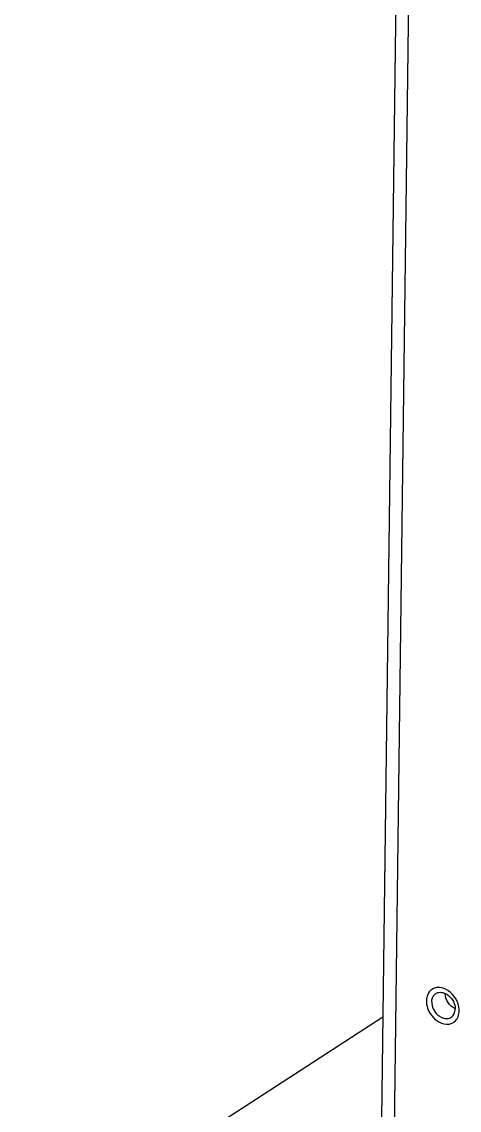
# Model space of a CAD drawing. Header units: millimetres. Extents: x -177 to 18421, y -5017 to 3255.
# Drawn here: x 4728.23 to 4739.85, y 1961.25 to 1990.21 of the extents above; entities that cross this region are included whole.
import ezdxf

# ---------------------------------------------------------------- set-up
doc = ezdxf.new("R2010")
doc.units = ezdxf.units.MM
doc.header["$LTSCALE"] = 46.255
doc.layers.get('0').update_dxf_attribs({"linetype": 'CONTINUOUS'})
doc.layers.add('02___PRT_ALL_AXES', color=7, linetype='CONTINUOUS')

msp = doc.modelspace()

# ---------------------------------------------------------------- linework, layer by layer
at = {"color": 3, "linetype": 'Continuous'}
for p, q in [((4738.371, 2006.336), (4737.79, 1961.007)), ((4738.706, 2006.241), (4738.123, 1960.727)), ((4737.825, 1963.722), (4728.226, 1957.506))]:
    msp.add_line(p, q, dxfattribs=at)
at = {"color": 7, "linetype": 'Continuous'}
msp.add_open_spline([(4739.746, 1963.947), (4739.669, 1963.982), (4739.538, 1964.103), (4739.48, 1964.273), (4739.48, 1964.357)], degree=3, knots=[0, 0, 0, 0, 0.500026, 1, 1, 1, 1], dxfattribs=at)
at = {"layer": '02___PRT_ALL_AXES', "color": 7, "linetype": 'Continuous'}
msp.add_line((4738.98, 1964.158), (4738.997, 1964.168), dxfattribs=at)
at = {"layer": '02___PRT_ALL_AXES', "color": 3, "linetype": 'Continuous'}
for centre, radius, start, end in [((4739.291, 1964.219), 0.293, 122.9468, 126.6975), ((4739.292, 1964.217), 0.295, 118.9763, 122.9457), ((4739.293, 1964.214), 0.299, 114.9561, 118.9753), ((4739.297, 1964.205), 0.308, 103.0231, 114.9079), ((4739.301, 1964.191), 0.323, 98.0679, 103.0684), ((4739.33, 1964.187), 0.344, 147.7324, 155.9293), ((4739.543, 1963.83), 0.293, 302.9462, 307.3869), ((4739.542, 1963.831), 0.294, 307.3919, 310.4069), ((4739.534, 1963.84), 0.306, 310.4698, 322.2098), ((4739.522, 1963.85), 0.322, 322.1445, 325.4657), ((4739.533, 1963.856), 0.321, 278.0607, 284.3282)]:
    msp.add_arc(centre, radius, start, end, dxfattribs=at)
at = {"layer": '02___PRT_ALL_AXES', "color": 7, "linetype": 'Continuous'}
for centre, radius, start, end in [((4739.349, 1964.17), 0.216, 132.8386, 135.7666), ((4739.346, 1964.173), 0.212, 122.953, 132.8409), ((4739.523, 1963.901), 0.213, 289.9917, 302.8719)]:
    msp.add_arc(centre, radius, start, end, dxfattribs=at)
at = {"layer": '02___PRT_ALL_AXES', "color": 3, "linetype": 'Continuous'}
for points in [[(4739.115, 1964.454), (4739.085, 1964.432), (4739.059, 1964.403), (4739.039, 1964.371)], [(4739.423, 1964.496), (4739.369, 1964.512), (4739.311, 1964.519), (4739.255, 1964.511)], [(4739.822, 1964.082), (4739.762, 1964.264), (4739.606, 1964.44), (4739.423, 1964.496)], [(4739.016, 1964.328), (4738.992, 1964.275), (4738.981, 1964.216), (4738.98, 1964.158)], [(4738.98, 1964.158), (4738.98, 1964.093), (4738.991, 1964.028), (4739.011, 1963.967)], [(4739.853, 1963.892), (4739.854, 1963.956), (4739.842, 1964.021), (4739.822, 1964.082)], [(4739.824, 1963.736), (4739.843, 1963.785), (4739.852, 1963.839), (4739.853, 1963.892)]]:
    msp.add_open_spline(points, degree=3, dxfattribs=at)
at = {"layer": '02___PRT_ALL_AXES', "color": 7, "linetype": 'Continuous'}
for points, knots in [([(4739.123, 1964.131), (4739.124, 1964.167), (4739.135, 1964.237), (4739.171, 1964.297), (4739.194, 1964.321)], [0, 0, 0, 0, 0.523014, 1, 1, 1, 1]), ([(4739.231, 1964.351), (4739.254, 1964.366), (4739.307, 1964.387), (4739.395, 1964.388), (4739.485, 1964.36), (4739.6, 1964.287), (4739.711, 1964.149), (4739.747, 1964.009), (4739.746, 1963.941)], [0, 0, 0, 0, 0.104499, 0.215014, 0.334952, 0.464329, 0.737174, 1, 1, 1, 1]), ([(4739.123, 1964.131), (4739.122, 1964.068), (4739.154, 1963.939), (4739.25, 1963.806), (4739.353, 1963.73), (4739.435, 1963.694), (4739.518, 1963.682), (4739.572, 1963.691), (4739.596, 1963.7)], [0, 0, 0, 0, 0.258485, 0.528672, 0.658837, 0.781056, 0.894283, 1, 1, 1, 1]), ([(4739.639, 1963.721), (4739.655, 1963.732), (4739.686, 1963.759), (4739.733, 1963.831), (4739.746, 1963.897), (4739.746, 1963.941)], [0, 0, 0, 0, 0.234321, 0.476309, 1, 1, 1, 1])]:
    msp.add_open_spline(points, degree=3, knots=knots, dxfattribs=at)
at = {"layer": '02___PRT_ALL_AXES', "color": 3, "linetype": 'Continuous'}
for points, knots in [([(4739.011, 1963.967), (4739.033, 1963.902), (4739.14, 1963.684), (4739.402, 1963.513), (4739.578, 1963.538)], [0, 0, 0, 0, 0.276148, 1, 1, 1, 1]), ([(4739.613, 1963.545), (4739.629, 1963.549), (4739.66, 1963.56), (4739.689, 1963.575), (4739.702, 1963.584)], [0, 0, 0, 0, 0.502927, 1, 1, 1, 1]), ([(4739.787, 1963.667), (4739.795, 1963.678), (4739.808, 1963.7), (4739.819, 1963.724), (4739.824, 1963.736)], [0, 0, 0, 0, 0.493896, 1, 1, 1, 1])]:
    msp.add_open_spline(points, degree=3, knots=knots, dxfattribs=at)

doc.saveas('drawing.dxf')
